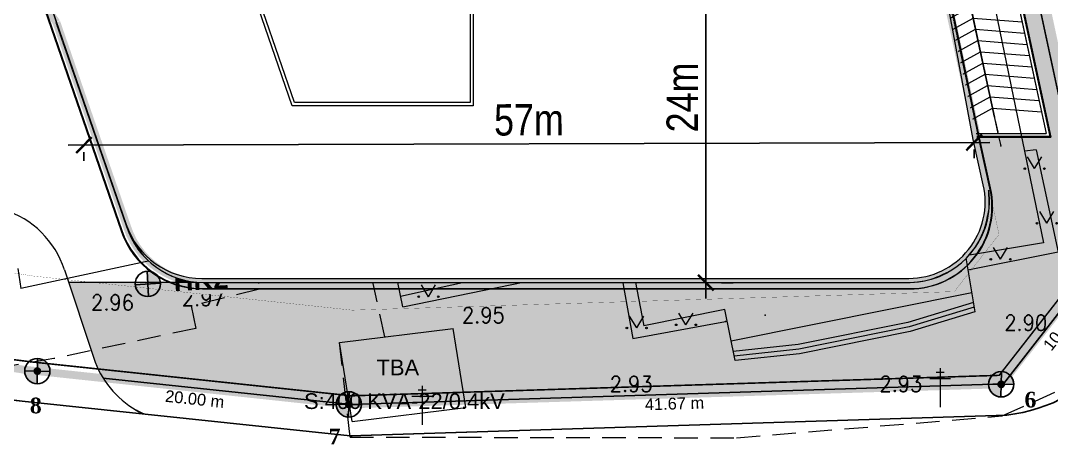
# Model space of a CAD drawing. Header units: millimetres. Extents: x 583747 to 596192, y 2304962 to 2309584.
# Drawn here: x 595643.1 to 595709, y 2307168.6 to 2307195.6 of the extents above; entities that cross this region are included whole.
import ezdxf
from ezdxf.enums import TextEntityAlignment as Align
from ezdxf.xclip import XClip

# ---------------------------------------------------------------- set-up
doc = ezdxf.new("R2010")
doc.units = ezdxf.units.MM
doc.set_wipeout_variables(frame=1)
for name, pattern in [('DASH', [0.35, 0.25, -0.1]), ('DASHED', [4.5, 3, -1.5]), ('HIDDEN', [0.375, 0.25, -0.125]), ('{Long Duong}', [2.3, 1.5, -0.8]), ('{qui hoach}', [1.3, 0, -1.3])]:
    doc.linetypes.add(name, pattern=pattern)
doc.layers.get('DEFPOINTS').update_dxf_attribs({"color": 5})
for name, color, linetype in [('A-GLAZ', 135, 'Continuous'), ('AFP-KERB-LINE', 2, 'Continuous'), ('K2', 2, 'Continuous'), ('KT-Kich thuoc', 159, 'Continuous'), ('Xref_ST_MBDV Cot vach 30.7.2022$0$Xref_ST_MBDV Cot vach 30.7.2022|Xref_ST_MBDV Cot vach 30.7.2022|Xref_ST_MBDV Cot vach 30.7.2022|Xref_ST_MBDV Cot vach 30.7.2022|A-CORE-OTLN', 2, 'Continuous')]:
    doc.layers.add(name, color=color, linetype=linetype)
for name, color, linetype, lineweight in [('AUDIT_I_220808132811-11', 7, 'Continuous', 9), ('bo dat CXCL', 92, 'Continuous', 18), ('Code Cao do', 7, 'Continuous', 0), ('Duong RG Thua', 7, 'Continuous', 0), ('Ghi chu nha', 7, 'Continuous', 0), ('GT NEW', 1, 'Continuous', 13), ('hatch', 45, 'Continuous', 5), ('KT-DV', 7, 'Continuous', 0), ('KT-NEN', 250, 'Continuous', 0), ('KT-Net khuat', 8, 'HIDDEN', 18), ('KT-Net thay', 7, 'Continuous', 20), ('KT-TMB', 7, 'Continuous', 0), ('Level 15', 7, 'Continuous', 0), ('Long Duong_ Phan Cach chat lieu rair mat', 7, 'Continuous', 0), ('moc', 7, 'Continuous', 0), ('Nghia dia_ Ghi chu §T XH', 7, 'Continuous', 0)]:
    doc.layers.add(name, color=color, linetype=linetype, lineweight=lineweight)
doc.styles.add('Arial Narrow', font='ARIALN.TTF')
doc.styles.add('Style-.VnArial', font='')
doc.styles.add('Style-STANDARD', font='STANDARD.shx')
doc.styles.add('style6', font='')
doc.styles.get('Style-.VnArial').set_extended_font_data('.VnArial')
doc.styles.get('style6').set_extended_font_data('.VnAvantH', bold=True)
doc.dimstyles.new('CCU_1-1', dxfattribs={"dimtxt": 2, "dimasz": 1, "dimexe": 1, "dimexo": 2, "dimgap": 0.5, "dimtad": 1, "dimdec": 0, "dimdsep": 46, "dimtxsty": 'Arial Narrow', "dimblk": 'ARCHTICK', "dimcen": -1, "dimdle": 1, "dimclrd": 256, "dimclre": 256, "dimclrt": 3, "dimadec": 0, "dimazin": 2, "dimtfac": 0.1, "dimtdec": 0, "dimtix": 1, "dimtmove": 2, "dimatfit": 1, "dimfxl": 1, "dimtvp": 0.833333, "dimtolj": 1, "dimtzin": 12, "dimarcsym": 0})

# ---------------------------------------------------------------- blocks, each defined once
blk = doc.blocks.new('COT_DI_1')
at = {"layer": 'Nghia dia_ Ghi chu §T XH', "color": 7, "linetype": 'Continuous', "lineweight": 0}
for p, q in [((-5.2, 44.5), (5.2, 44.5)), ((0, 49.7), (0, 0)), ((-13.1, 36.7), (13.1, 36.7))]:
    blk.add_line(p, q, dxfattribs=at)
blk = doc.blocks.new('hoa')
at = {"linetype": 'ByBlock', "lineweight": -2}
for points in [[(-67.6, 0, 1), (-57.4, 0, 1)], [(57.4, 0, 1), (67.6, 0, 1)]]:
    blk.add_hatch(color=0, dxfattribs=at).paths.add_polyline_path(points)
at = {"color": 0, "linetype": 'ByBlock', "lineweight": -2}
for q in [(-45, 75), (45, 75)]:
    blk.add_line((0, 0), q, dxfattribs=at)
for centre in [(-62.5, 0), (62.5, 0)]:
    blk.add_circle(centre, 5.06, dxfattribs=at)
blk = doc.blocks.new('hk')
at = {"layer": 'K2'}
h = blk.add_hatch(color=256, dxfattribs=at)
h.dxf.hatch_style = 1
h.paths.add_polyline_path([(-79.57, 95.74), (-79.57, 94.3), (-78.13, 94.3, 0.006031), (-78.13, 94.33, 0.407166)])
h.paths.add_polyline_path([(-79.57, 94.3), (-81.01, 94.3, 0.006031), (-81.01, 94.26, 0.407166), (-79.57, 92.86)])
for p, q in [((-79.57, 92.86), (-79.57, 95.74)), ((-78.13, 94.3), (-81.01, 94.3))]:
    blk.add_line(p, q, dxfattribs=at)
blk.add_circle((-79.57, 94.3), 1.44, dxfattribs=at)
blk = doc.blocks.new('wwww1')
at = {"layer": 'Duong RG Thua', "color": 7, "lineweight": 0}
for p, q in [((595695.585, 2307243.169), (595707.074, 2307187.354)), ((595667.369, 2307177.42), (595655.543, 2307234.885)), ((595655.779, 2307193.948), (595654.058, 2307202.079)), ((595650.733, 2307192.729), (595655.779, 2307193.948)), ((595653.023, 2307180.74), (595650.72, 2307192.721)), ((595707.074, 2307187.354), (595708.28, 2307181.506)), ((595708.28, 2307181.506), (595703.307, 2307180.672)), ((595653.023, 2307180.74), (595642.987, 2307178.598)), ((595681.796, 2307181.3), (595667.23, 2307178.094)), ((595681.796, 2307181.3), (595682.773, 2307176.211)), ((595703.307, 2307180.672), (595703.904, 2307177.111)), ((595642.795, 2307179.878), (595642.987, 2307178.598)), ((595703.7, 2307178.329), (595688.347, 2307175.245)), ((595663.335, 2307175.146), (595670.594, 2307176.044)), ((595671.394, 2307171.004), (595670.594, 2307176.044)), ((595664.135, 2307170.106), (595663.335, 2307175.146)), ((595664.135, 2307170.106), (595671.394, 2307171.004))]:
    blk.add_line(p, q, dxfattribs=at)
at = {"layer": 'Duong RG Thua', "color": 7, "linetype": 'Continuous', "lineweight": 0}
for p, q in [((595707.822, 2307187.443), (595707.074, 2307187.354)), ((595667.369, 2307177.42), (595681.19, 2307180.264)), ((595681.19, 2307180.264), (595682.07, 2307175.416)), ((595687.94, 2307177.261), (595682.773, 2307176.211)), ((595688.599, 2307173.995), (595687.94, 2307177.261)), ((595682.07, 2307175.416), (595687.978, 2307176.489))]:
    blk.add_line(p, q, dxfattribs=at)
at = {"layer": 'Duong RG Thua', "color": 7, "linetype": 'Continuous', "lineweight": 0, "flags": 128}
for points in [[(595707.822, 2307187.443), (595709.213, 2307180.921), (595703.459, 2307179.765)], [(595703.804, 2307177.708), (595699.627, 2307176.436), (595692.619, 2307175.02), (595688.48, 2307174.586)], [(595703.854, 2307177.409), (595699.7, 2307176.145), (595692.665, 2307174.723), (595688.539, 2307174.29)], [(595703.904, 2307177.111), (595699.774, 2307175.853), (595692.71, 2307174.426), (595688.599, 2307173.995)]]:
    blk.add_lwpolyline(points, dxfattribs=at)
at = {"layer": 'Duong RG Thua', "color": 7, "linetype": 'Continuous', "lineweight": 0}
blk.add_point((595687.978, 2307176.489), dxfattribs=at)
at = {"layer": 'Long Duong_ Phan Cach chat lieu rair mat', "color": 4, "linetype": '{Long Duong}', "lineweight": 0}
for p, q in [((595666.231, 2307175.504), (595652.824, 2307237.463)), ((595658.474, 2307180.503), (595655.779, 2307193.948)), ((595658.474, 2307180.503), (595657.894, 2307180.394)), ((595657.894, 2307180.394), (595658.22, 2307178.556)), ((595658.22, 2307178.556), (595653.866, 2307177.488)), ((595653.866, 2307177.488), (595654.159, 2307176.055)), ((595654.159, 2307176.055), (595645.107, 2307174.128)), ((595664.012, 2307169.123), (595663.335, 2307175.146)), ((595645.107, 2307174.128), (595636.57, 2307172.684)), ((595705.652, 2307170.47), (595709.007, 2307171.982)), ((595688.691, 2307169.076), (595705.652, 2307170.47)), ((595664.012, 2307169.123), (595688.691, 2307169.076))]:
    blk.add_line(p, q, dxfattribs=at)
at = {"layer": 'Duong RG Thua', "color": 3, "lineweight": 0, "xscale": 0.01, "yscale": 0.01, "zscale": 0.01, "rotation": 359.9973000000001}
for p in [(595707.718, 2307186.244), (595708.494, 2307182.76), (595680.97, 2307180.5), (595705.542, 2307180.462), (595675.201, 2307179.297), (595669.019, 2307178.073), (595682.309, 2307176.08), (595685.458, 2307176.278)]:
    blk.add_blockref('hoa', p, dxfattribs=at)
at = {"layer": 'hatch', "xscale": 0.56, "yscale": 0.56, "zscale": 0.56, "rotation": 3.617913900724599}
blk.add_blockref('hk', (595698.9, 2307128.999), dxfattribs=at)
at = {"layer": 'Nghia dia_ Ghi chu §T XH', "color": 7, "linetype": 'Continuous', "lineweight": 0, "xscale": 0.05, "yscale": 0.05, "zscale": 0.05, "rotation": 359.9972999999998}
for p in [(595701.684, 2307171.032), (595668.618, 2307169.906)]:
    blk.add_blockref('COT_DI_1', p, dxfattribs=at)
at = {"layer": 'Code Cao do', "color": 6, "linetype": 'Continuous', "lineweight": 0, "style": 'Style-STANDARD'}
for s, p in [('2.85', (595653.124, 2307189.633)), ('2.56', (595660.405, 2307184.421)), ('2.97', (595653.272, 2307177.982)), ('2.95', (595671.154, 2307176.895))]:
    blk.add_text(s, height=1, rotation=359.9973, dxfattribs=at).set_placement(p, align=Align.MIDDLE_LEFT)
at = {"layer": 'Code Cao do', "color": 212, "linetype": 'Continuous', "lineweight": 0, "style": 'Style-STANDARD'}
for s, p in [('2.96', (595647.474, 2307177.706)), ('2.90', (595705.784, 2307176.408)), ('2.93', (595680.588, 2307172.513)), ('2.93', (595697.811, 2307172.513))]:
    blk.add_text(s, height=1, rotation=359.9973, dxfattribs=at).set_placement(p, align=Align.MIDDLE_LEFT)
at = {"layer": 'Ghi chu nha', "color": 7, "linetype": 'Continuous', "lineweight": 0, "style": 'Style-.VnArial'}
for s, p in [('TBA', (595667.061, 2307173.564)), ('S:400 KVA-22/0.4kV', (595667.479, 2307171.413))]:
    blk.add_text(s, height=1, rotation=359.9973, dxfattribs=at).set_placement(p, align=Align.MIDDLE_CENTER)
at = {"layer": 'K2', "color": 2, "insert": (595654.486, 2307179.144), "char_height": 1.25, "attachment_point": 5, "rotation": 3.09787, "style": 'style6', "bg_fill": 3, "box_fill_scale": 1.25, "bg_fill_color": 256, "bg_fill_true_color": 13158600, "bg_fill_transparency": 0}
blk.add_mtext('\\A1;{\\fArial|b1|i0|c0|p34;HK2}', dxfattribs=at)
blk = doc.blocks.new('Moc')
at = {"layer": 'moc', "linetype": '{qui hoach}', "lineweight": 0, "ltscale": 0.5}
h = blk.add_hatch(color=7, dxfattribs=at)
edge = h.paths.add_edge_path()
edge.add_arc((0, 0), 0.25, 0, 360)
blk = doc.blocks.new('NEN')
at = {"layer": 'Level 15', "color": 240, "linetype": 'DASH', "lineweight": 13, "ltscale": 5, "true_color": 0xed1f24, "const_width": 0.5, "flags": 128}
blk.add_lwpolyline([(595682.634, 2307317.629), (595677.108, 2307338.736), (595668.702, 2307341.648), (595657.199, 2307332.945), (595633.733, 2307315.075), (595610.101, 2307298.024, 0.685011), (595643.311, 2307173.379), (595664.098, 2307171.161), (595705.748, 2307172.441), (595712.065, 2307180.508), (595682.634, 2307317.629)], format="xyb", close=True, dxfattribs=at)
at = {"layer": 'Level 15', "color": 152, "linetype": 'DASH', "lineweight": 13, "ltscale": 5, "true_color": 0x2776bb, "const_width": 0.01, "flags": 128}
blk.add_lwpolyline([(595676.796, 2307316.238), (595672.115, 2307334.115), (595669.766, 2307334.929), (595660.826, 2307328.166), (595637.307, 2307310.255), (595613.624, 2307293.167, 0.684877), (595643.957, 2307179.345), (595664.326, 2307177.171), (595702.756, 2307178.352), (595705.609, 2307181.996)], format="xyb", close=True, dxfattribs=at)
at = {"layer": 'hatch', "xscale": 0.56, "yscale": 0.56, "zscale": 0.56, "rotation": 358.6179139007246}
for p in [(595687.483, 2307119.418), (595749.02, 2307118.575), (595707.37, 2307117.295)]:
    blk.add_blockref('hk', p, dxfattribs=at)
at = {"layer": 'moc', "color": 7, "linetype": '{qui hoach}', "lineweight": 0, "ltscale": 0.5}
for p in [(595644.211, 2307173.283), (595705.748, 2307172.441), (595664.098, 2307171.161)]:
    blk.add_blockref('Moc', p, dxfattribs=at)
at = {"layer": 'moc', "color": 7, "linetype": 'Continuous', "lineweight": 0, "style": 'Style-.VnArial'}
for s, rotation, p in [('10.25 m', 51.937, (595709.82, 2307176.231)), ('20.00 m', 353.9085, (595654.261, 2307171.506)), ('41.67 m', 1.76, (595684.892, 2307171.216))]:
    blk.add_text(s, height=0.75, rotation=rotation, dxfattribs=at).set_placement(p, align=Align.MIDDLE_CENTER)
at = {"layer": 'moc', "color": 7, "linetype": 'Continuous', "lineweight": 0, "char_height": 1, "attachment_point": 4, "line_spacing_factor": 0.6, "style": 'Style-.VnArial'}
for s, insert in [('\\f.VnTimeH|b1|i0|c00|p39;8', (595643.733, 2307171.084)), ('\\f.VnTimeH|b1|i0|c00|p39;6', (595707.235, 2307171.457)), ('\\f.VnTimeH|b1|i0|c00|p39;7', (595662.813, 2307169.113))]:
    blk.add_mtext(s, dxfattribs=dict(at, insert=insert))
blk = doc.blocks.new('road')
at = {"layer": 'AFP-KERB-LINE'}
blk.add_line((3611005, 1163389), (3572047, 1147798), dxfattribs=at)
blk.add_lwpolyline([(3611005, 1163389), (3611456, 1163638, 0.430766), (3615082, 1177713), (3541132, 1295305), (3530686, 1310379, 0.534164), (3514065, 1310106), (3507801, 1300401)], format="xyb", dxfattribs=at)
at = {"layer": 'AFP-KERB-LINE', "elevation": 0}
blk.add_lwpolyline([(3572174, 1147849), (3572047, 1147798), (3551626, 1142723, -0.685086), (3475557, 1251490)], format="xyb", dxfattribs=at)
blk = doc.blocks.new('DV')
at = {"layer": 'bo dat CXCL'}
h = blk.add_hatch(dxfattribs=at)
h.set_pattern_fill('GRASS', color=256, scale=20, angle=6e-14)
edge = h.paths.add_edge_path()
edge.add_line((641697, 78089), (641941, 78142))
edge.add_line((641941, 78142), (646821, 55502))
edge.add_line((646821, 55502), (642109, 55502))
edge.add_arc((642109, 55496), 6, 89.99999, 192.16599)
edge.add_line((642103, 55495), (642830, 52124))
edge.add_arc((637740, 51393), 5142, -89.00784, 8.1644, ccw=False)
edge.add_line((637829, 46252), (592692, 46252))
edge.add_line((592692, 46252), (584124, 46252))
edge.add_arc((584124, 46246), 6, 90, 198.27337)
edge.add_line((584118, 46244), (585710, 41424))
edge.add_arc((591405, 43312), 6000, 198.34107, 211.88987)
edge.add_line((586311, 40143), (602147, 38465))
edge.add_arc((602148, 38471), 6, 263.95437, 271.8104)
edge.add_line((602148, 38465), (643793, 39781))
edge.add_arc((643793, 39787), 6, 271.81029, 321.98729)
edge.add_line((643798, 39784), (650106, 47855))
edge.add_line((650106, 47855), (648465, 55470))
edge.add_line((648465, 55470), (642424, 83495))
edge.add_arc((643495, 81256), 2481, 115.5641, 179.94888)
edge.add_line((641014, 81258), (641697, 78089))
for p in [(643616, 54949), (628572, 44153)]:
    blk.add_point(p)
at = {"layer": 'A-GLAZ'}
for p, q in [((587827, 49821, 0), (583321, 62841, 0)), ((637829, 46252, 0), (592692, 46252, 0))]:
    blk.add_line(p, q, dxfattribs=at)
for centre, radius, start, end in [((637740, 51393, 0), 5142, 270.99216, 8.16438), ((592698, 51361, 0), 5109, 197.54404, 269.92966)]:
    blk.add_arc(centre, radius, start, end, dxfattribs=at)
at = {"layer": 'AFP-KERB-LINE'}
for p, q in [((643796, 39782), (612199, 38783)), ((612199, 38783), (602011, 38461))]:
    blk.add_line(p, q, dxfattribs=at)
at = {"layer": 'AFP-KERB-LINE', "elevation": 0}
for points in [[(643796, 39782), (650106, 47855), (648465, 55470)], [(602148, 38465), (586311, 40143)]]:
    blk.add_lwpolyline(points, dxfattribs=at)
blk.add_lwpolyline([(609515, 36697), (602074, 36462), (581148, 38676, -0.108011), (552331, 48337, -0.108011)], format="xyb", dxfattribs=at)
at = {"layer": 'AFP-KERB-LINE'}
blk.add_arc((592092, 44508), 7379, 240.13317, 244.31567, dxfattribs=at)
at = {"layer": 'GT NEW', "color": 31}
for p, q in [((641697, 78089), (646512, 55752)), ((641941, 78142), (646821, 55502)), ((642048, 55752), (646512, 55752)), ((642102, 55502), (646821, 55502))]:
    blk.add_line(p, q, dxfattribs=at)
at = {"layer": 'KT-Net khuat', "linetype": 'HIDDEN', "ltscale": 3000, "elevation": 0}
blk.add_lwpolyline([(638764, 77457), (643616, 54949)], dxfattribs=at)
at = {"layer": 'KT-Net thay'}
for p, q in [((583841, 47060), (585710, 41424)), ((592692, 46252, 0), (584109, 46252, 0))]:
    blk.add_line(p, q, dxfattribs=at)
for centre, start, end in [((578146, 45172, 0), 18.34107, 72.25602), ((591405, 43312), 198.34107, 240.13317)]:
    blk.add_arc(centre, 6000, start, end, dxfattribs=at)
at = {"layer": 'AFP-KERB-LINE'}
ref = blk.add_blockref('road', (-3147123, 179596, 0), dxfattribs=dict(at, rotation=340.0000000045929))
XClip(ref).set_block_clipping_path([(3424978.7776903473, 904726.3076186823), (3853099.8617473282, 1060549.6388383387), (3670662.8681027722, 1561791.1594749615), (3242541.7840457913, 1405967.828255306)])
blk = doc.blocks.new('WWWWW11')
blk.add_wipeout([(596158.126, 2307279.416), (596157.487, 2307279.131), (596156.942, 2307278.754), (596156.425, 2307278.225), (596156.033, 2307277.616), (596155.752, 2307276.881), (596155.631, 2307275.956), (596155.694, 2307275.276), (596156.05, 2307274.25), (596163.938, 2307260.992), (596164.26, 2307260.502), (596164.587, 2307260.144), (596164.926, 2307259.864), (596165.725, 2307259.439), (596166.897, 2307258.983), (596167.446, 2307258.841), (596167.985, 2307258.759), (596168.628, 2307258.734), (596169.339, 2307258.796), (596169.708, 2307258.866), (596187.363, 2307264.957), (596189.3, 2307265.31), (596191.683, 2307265.372), (596193.646, 2307265.118), (596195.481, 2307264.618), (596197.551, 2307263.709), (596198.983, 2307262.825), (596200.456, 2307261.634), (596201.649, 2307260.385), (596202.872, 2307258.7), (596207.378, 2307245.679), (596207.692, 2307244.91), (596208.017, 2307244.358), (596208.741, 2307243.506), (596209.476, 2307242.929), (596210.415, 2307242.451), (596211.338, 2307242.193), (596212.243, 2307242.111), (596257.38, 2307242.111), (596258.585, 2307242.275), (596260.084, 2307242.934), (596260.884, 2307243.573), (596261.699, 2307244.603), (596262.206, 2307245.74), (596262.42, 2307246.88), (596262.381, 2307247.982), (596259.017, 2307263.589), (596258.68, 2307264.195), (596258.193, 2307264.762), (596257.492, 2307265.279), (596256.968, 2307265.52), (596256.178, 2307265.711), (596226.531, 2307265.711), (596225.614, 2307265.844), (596224.732, 2307266.175), (596223.992, 2307266.645), (596223.322, 2307267.3), (596222.666, 2307268.381), (596217.196, 2307284.194), (596216.714, 2307285.133), (596216.37, 2307285.555), (596215.875, 2307285.996), (596215.307, 2307286.348), (596214.583, 2307286.625), (596199.346, 2307291.019), (596197.907, 2307291.13), (596196.316, 2307291.16), (596194.442, 2307291.073), (596192.26, 2307290.802), (596190.133, 2307290.358), (596187.526, 2307289.555)]).translate(0, 0, -0.042)
at = {"layer": 'A-GLAZ', "const_width": 0.5}
blk.add_lwpolyline([(596187.562, 2307289.571, -0.114033), (596199.383, 2307291.036), (596214.441, 2307286.684, -0.260467), (596217.232, 2307284.21), (596222.703, 2307268.398, 0.290863), (596226.567, 2307265.727), (596256.214, 2307265.727, -0.265528), (596259.053, 2307263.605), (596262.418, 2307247.999, -0.451371), (596257.417, 2307242.127), (596212.279, 2307242.127, -0.326781), (596207.415, 2307245.696), (596202.909, 2307258.716, 0.327702), (596187.399, 2307264.973), (596169.744, 2307258.882, -0.133076), (596166.933, 2307258.999), (596165.761, 2307259.456, -0.183721), (596163.975, 2307261.008), (596159.504, 2307268.511, -0.022157), (596156.086, 2307274.266, -0.462092), (596158.163, 2307279.432), (596187.562, 2307289.571)], format="xyb", dxfattribs=at)
at = {"layer": 'AUDIT_I_220808132811-11'}
for points, elevation in [([(596194.147, 2307280.75), (596191.732, 2307287.745, 0.364359), (596187.024, 2307289.8), (596158.088, 2307279.818, 0.451905), (596155.872, 2307274.165), (596163.985, 2307260.551, 0.310679), (596170.148, 2307258.58), (596192.671, 2307266.371, 0.229922), (596192.956, 2307266.786), (596193.177, 2307267.802, -0.27899), (596193.635, 2307268.304), (596198.056, 2307269.825, -0.41434), (596198.708, 2307269.507), (596207.037, 2307245.417, 0.319754), (596212.236, 2307241.714), (596257.373, 2307241.714, 0.480869), (596262.514, 2307248.145), (596261.905, 2307250.84), (596261.86, 2307251.04), (596260.084, 2307259.56)], -0.039), ([(596194.19, 2307280.766), (596191.776, 2307287.76, 0.364359), (596187.067, 2307289.815), (596158.132, 2307279.833, 0.451905), (596155.915, 2307274.18), (596164.029, 2307260.566, 0.310679), (596170.192, 2307258.595), (596192.714, 2307266.386, 0.229922), (596192.999, 2307266.801), (596193.22, 2307267.817, -0.27899), (596193.679, 2307268.319), (596198.099, 2307269.84, -0.41434), (596198.752, 2307269.523), (596207.081, 2307245.432, 0.319754), (596212.279, 2307241.729), (596257.417, 2307241.729, 0.480869), (596262.557, 2307248.16), (596261.949, 2307250.855), (596261.903, 2307251.055), (596260.128, 2307259.575)], -0.039), ([(596194.191, 2307280.763), (596191.776, 2307287.758, 0.364359), (596187.068, 2307289.813), (596158.132, 2307279.831, 0.451905), (596155.915, 2307274.178), (596164.029, 2307260.564, 0.310679), (596170.192, 2307258.593), (596192.715, 2307266.384, 0.229922), (596192.999, 2307266.799), (596193.22, 2307267.815, -0.27899), (596193.679, 2307268.317), (596198.099, 2307269.838, -0.41434), (596198.752, 2307269.52), (596207.081, 2307245.43, 0.319754), (596212.279, 2307241.727), (596257.417, 2307241.727, 0.480869), (596262.557, 2307248.158), (596261.949, 2307250.853), (596261.903, 2307251.053), (596260.128, 2307259.573)], -0.042), ([(596192.539, 2307266.746, 0.204279), (596192.605, 2307266.867), (596192.829, 2307267.897, -0.275412), (596193.557, 2307268.698), (596197.969, 2307270.216, -0.414195), (596199.13, 2307269.651), (596207.459, 2307245.56, 0.319754), (596212.279, 2307242.127), (596257.417, 2307242.127, 0.36531), (596262.383, 2307246.438)], -0.042)]:
    blk.add_lwpolyline(points, format="xyb", dxfattribs=dict(at, elevation=elevation))
blk.add_lwpolyline([(596196.388, 2307281.613), (596193.8, 2307280.719), (596191.328, 2307287.879, 0.361788), (596187.097, 2307289.714), (596158.172, 2307279.736, 0.450686), (596156.166, 2307274.637), (596164.261, 2307261.054, 0.309092), (596169.983, 2307259.233), (596192.455, 2307267.007, 0.206116), (596192.528, 2307267.137), (596192.751, 2307268.166, -0.275487), (596193.471, 2307268.958), (596197.884, 2307270.476, -0.414197), (596199.03, 2307269.919), (596207.359, 2307245.828, 0.319754), (596212.19, 2307242.386), (596257.328, 2307242.386, 0.480869), (596262.09, 2307248.344), (596261.481, 2307251.039), (596261.435, 2307251.242), (596259.844, 2307259.799)], format="xyb", dxfattribs=at)
at = {"layer": 'AUDIT_I_220808132811-11', "elevation": -0.002}
for points in [[(596213.851, 2307265.314), (596221.507, 2307267.957), (596222.84, 2307264.096), (596229.522, 2307264.096), (596229.522, 2307256.996), (596229.522, 2307256.996), (596229.522, 2307253.396), (596217.965, 2307253.396)], [(596214.105, 2307265.19), (596221.384, 2307267.703), (596222.698, 2307263.896), (596229.322, 2307263.896), (596229.322, 2307256.796), (596229.322, 2307256.796), (596229.322, 2307253.596), (596218.108, 2307253.596)]]:
    blk.add_lwpolyline(points, close=True, dxfattribs=at)
blk = doc.blocks.new('*U89')
at = {"layer": 'KT-Net khuat', "linetype": 'HIDDEN', "ltscale": 20}
blk.add_lwpolyline([(0.9, -3), (0, 0), (0.9, 3)], dxfattribs=at)
blk = doc.blocks.new('*U90')
at = {"layer": 'KT-Kich thuoc', "color": 0, "linetype": 'ByBlock', "lineweight": -2, "transparency": 16777216, "rotation": 282.1642570563549}
for p in [(3.17, 21.905), (3.325, 21.188), (3.48, 20.47), (3.634, 19.753), (3.789, 19.035), (3.943, 18.318), (4.098, 17.6), (4.253, 16.883), (4.407, 16.165), (4.562, 15.448), (4.717, 14.73), (4.871, 14.013), (5.026, 13.295), (5.181, 12.578), (5.335, 11.861), (5.49, 11.143), (5.645, 10.426), (5.799, 9.708), (5.954, 8.991), (6.109, 8.273), (6.263, 7.556), (6.418, 6.838), (6.573, 6.121), (6.727, 5.403), (6.882, 4.686), (7.037, 3.968), (7.191, 3.251), (7.346, 2.533), (7.501, 1.816)]:
    blk.add_blockref('*U89', p, dxfattribs=at)
blk = doc.blocks.new('A$C4DBA2DF6')
at = {"layer": 'KT-Kich thuoc'}
blk.add_line((3.17, 21.905), (7.626, 1.234), dxfattribs=at)
at = {"layer": 'KT-Net khuat', "linetype": 'ByBlock', "ltscale": 30, "elevation": 0}
for points in [[(4.584, 0.158), (0, 21.426), (6.256, 22.775), (11.165, 0), (6.493, 0)], [(4.78, 0.2), (0.238, 21.273), (6.103, 22.537), (10.918, 0.2)]]:
    blk.add_lwpolyline(points, dxfattribs=at)
at = {"layer": 'KT-Net thay'}
blk.add_line((3.17, 21.905), (7.849, 0.2), dxfattribs=at)
at = {"layer": 'KT-Net thay', "linetype": 'Continuous', "const_width": 0.1, "elevation": 0}
blk.add_lwpolyline([(3.926, 20.857), (3.137, 21.898), (2.82, 20.627)], dxfattribs=at)
at = {"layer": 'KT-Kich thuoc'}
blk.add_blockref('*U90', (0, 0), dxfattribs=at)
blk = doc.blocks.new('_ArchTick')
at = {"color": 0, "linetype": 'ByBlock', "const_width": 0.15}
blk.add_lwpolyline([(-0.5, -0.5), (0.5, 0.5)], dxfattribs=at)
blk = doc.blocks.new('*D101')
at = {"layer": 'DEFPOINTS', "color": 0, "transparency": 16777216}
for p in [(595647.179, 2307189.243, 0.002), (595704.018, 2307189.411), (595704.022, 2307187.863)]:
    blk.add_point(p, dxfattribs=at)
at = {"layer": 'KT-TMB', "lineweight": -2, "transparency": 16777216}
for p, q in [((595646.184, 2307187.692), (595705.022, 2307187.866)), ((595704.024, 2307187.411), (595704.025, 2307186.863)), ((595647.185, 2307187.243), (595647.187, 2307186.695))]:
    blk.add_line(p, q, dxfattribs=at)
for p, rotation in [((595647.184, 2307187.695), 180.1692627722037), ((595704.022, 2307187.863), 0.169262772203688)]:
    blk.add_blockref('_ArchTick', p, dxfattribs=dict(at, rotation=rotation))
at = {"layer": 'KT-TMB', "color": 3, "transparency": 16777216, "insert": (595675.599, 2307189.296), "char_height": 2, "attachment_point": 5, "rotation": 0.16926, "style": 'Arial Narrow'}
blk.add_mtext('\\A1;57m', dxfattribs=at)
blk = doc.blocks.new('*D102')
at = {"layer": 'DEFPOINTS', "color": 0, "transparency": 16777216}
for p in [(595686.646, 2307202.544, 0), (595686.646, 2307178.923), (595686.888, 2307178.923)]:
    blk.add_point(p, dxfattribs=at)
at = {"layer": 'KT-TMB', "lineweight": -2, "transparency": 16777216}
for p, q in [((595686.888, 2307203.544), (595686.888, 2307177.923)), ((595688.646, 2307202.544), (595687.888, 2307202.544)), ((595688.646, 2307178.923), (595687.888, 2307178.923))]:
    blk.add_line(p, q, dxfattribs=at)
for p, rotation in [((595686.888, 2307202.544), 90), ((595686.888, 2307178.923), 270)]:
    blk.add_blockref('_ArchTick', p, dxfattribs=dict(at, rotation=rotation))
at = {"layer": 'KT-TMB', "color": 3, "transparency": 16777216, "insert": (595685.384, 2307190.733), "char_height": 2, "attachment_point": 5, "rotation": 90, "style": 'Arial Narrow'}
blk.add_mtext('\\A1;24m', dxfattribs=at)

msp = doc.modelspace()

# ---------------------------------------------------------------- block references
at = {"layer": 'KT-NEN', "lineweight": 0}
msp.add_blockref('wwww1', (0.167, -0.045, -0.002), dxfattribs=at)

# ---------------------------------------------------------------- next in the draw order: linework, layer by layer
at = {"layer": 'Xref_ST_MBDV Cot vach 30.7.2022$0$Xref_ST_MBDV Cot vach 30.7.2022|Xref_ST_MBDV Cot vach 30.7.2022|Xref_ST_MBDV Cot vach 30.7.2022|Xref_ST_MBDV Cot vach 30.7.2022|A-CORE-OTLN', "color": 6, "linetype": 'DASHED', "const_width": 0.1}
msp.add_lwpolyline([(595641.107, 2307174.21), (595643.886, 2307173.865), (595664.268, 2307171.708), (595705.622, 2307173.015), (595711.615, 2307180.682), (595682.12, 2307317.513)], dxfattribs=at)

# ---------------------------------------------------------------- next in the draw order: block references
at = {"layer": 'KT-DV', "xscale": 0.001, "yscale": 0.001, "zscale": 0.001}
msp.add_blockref('DV', (595062.1, 2307132.692), dxfattribs=at)
at = {"layer": 'KT-Net thay'}
for name, p in [('NEN', (0, 0)), ('A$C4DBA2DF6', (595697.694, 2307188.244))]:
    msp.add_blockref(name, p, dxfattribs=at)

# ---------------------------------------------------------------- next in the draw order: block references
at = {"layer": 'KT-TMB'}
msp.add_blockref('WWWWW11', (-557.482, -63.188, 0.042), dxfattribs=at)

# ---------------------------------------------------------------- next in the draw order: dimensions: what is measured, and where the dimension line sits
for p1, p2, distance, picture, middle in [((595686.646, 2307202.544, 0), (595686.646, 2307178.923), 0.243, '*D102', (595685.384, 2307190.733)), ((595647.179, 2307189.243, 0.002), (595704.018, 2307189.411), -1.548, '*D101', (595675.599, 2307189.296))]:
    dim = msp.add_aligned_dim(p1=p1, p2=p2, distance=distance, dimstyle='CCU_1-1', override={"dimpost": 'm'}, dxfattribs=at)
    dim.commit()
    dim.dimension.update_dxf_attribs({"geometry": picture, "text_midpoint": middle})

doc.saveas('drawing.dxf')
